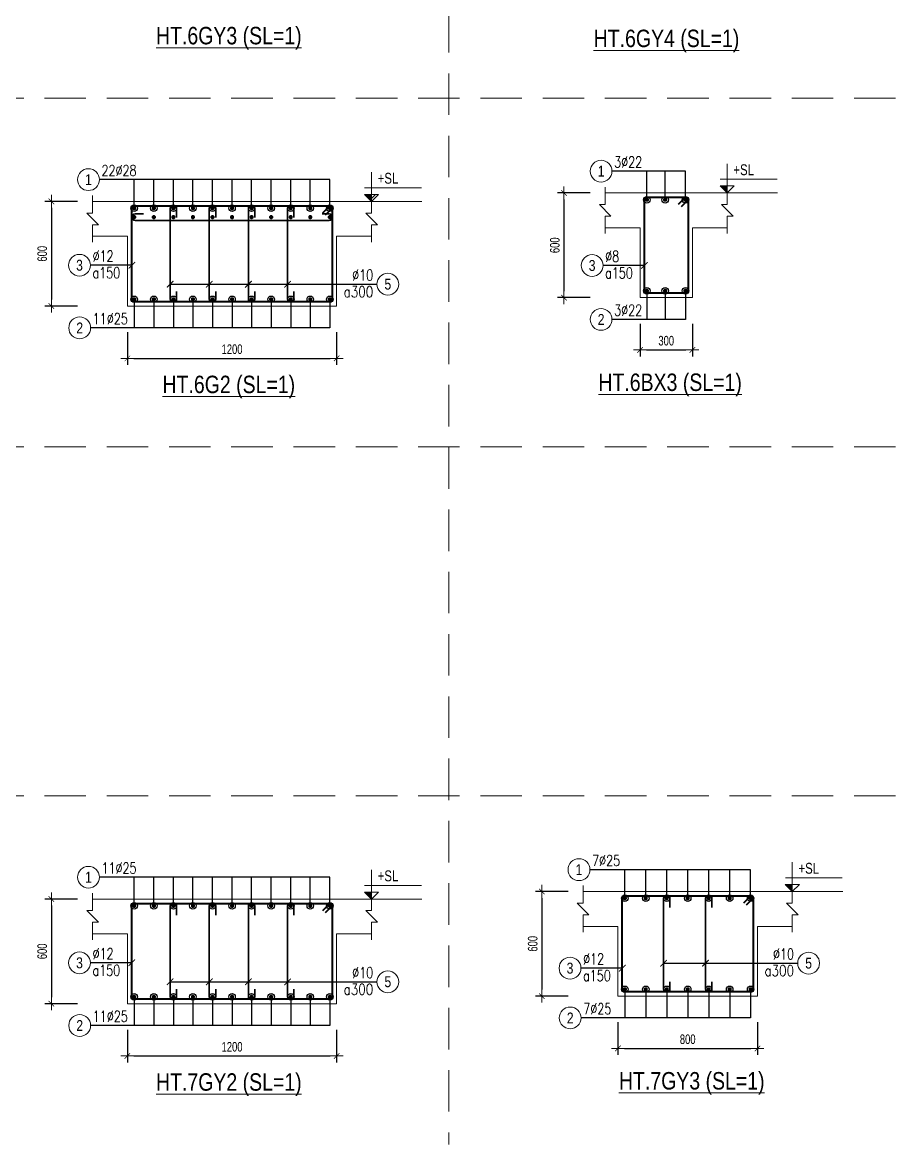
# Model space of a CAD drawing. Header units: millimetres. Extents: x 225489 to 327520, y -235866 to -221866.
# Drawn here: x 259437 to 264445, y -235866 to -229432 of the extents above; entities that cross this region are included whole.
import ezdxf
from ezdxf.enums import TextEntityAlignment as Align

# ---------------------------------------------------------------- set-up
doc = ezdxf.new("R2010")
doc.units = ezdxf.units.MM
doc.header["$PDMODE"] = 3
doc.linetypes.add('HIDDEN2', pattern=[4.762499999999999, 3.175, -1.5875])
doc.layers.get('0').update_dxf_attribs({"lineweight": 20})
doc.layers.get('Defpoints').update_dxf_attribs({"color": 151, "lineweight": 9})
for name, color, linetype, lineweight in [('NDC_S_ANNO', 7, 'Continuous', 20), ('NDC_S_CONTINUOUS', 3, 'Continuous', 20), ('NDC_S_DIM', 1, 'Continuous', 15), ('NDC_S_HIDDEN', 8, 'HIDDEN2', 13), ('NDC_S_REBAR', 4, 'Continuous', 35), ('NDC_S_STIRRUP', 4, 'Continuous', 40), ('NDC_S_TEXT SYMBOL', 7, 'Continuous', 20), ('NDC_S_THIN LINE', 8, 'Continuous', 9), ('NDC_S_VN TEXT', 7, 'Continuous', 20)]:
    doc.layers.add(name, color=color, linetype=linetype, lineweight=lineweight)
doc.styles.add('ARIAL', font='arial.ttf', dxfattribs={"width": 0.8})
doc.styles.add('NDC_ANNO', font='', dxfattribs={"width": 0.8})
doc.styles.add('NDC_DIM', font='', dxfattribs={"width": 0.75})
doc.styles.add('NDC_EN TXT', font='romans.shx', dxfattribs={"width": 0.8})
doc.styles.get('NDC_ANNO').set_extended_font_data('Dotum')
doc.styles.get('NDC_DIM').set_extended_font_data('Dotum')
doc.dimstyles.new('NDC_dim_25', dxfattribs={"dimscale": 25, "dimtxt": 2.2, "dimasz": 1.5, "dimexe": 1.5, "dimexo": 2.5, "dimgap": 1, "dimtad": 1, "dimdec": 0, "dimzin": 0, "dimdsep": 46, "dimtxsty": 'NDC_DIM', "dimblk": 'DIMMARK', "dimcen": 0.09, "dimdle": 1.2, "dimclrd": 1, "dimclre": 1, "dimclrt": 3, "dimadec": 0, "dimazin": 0, "dimtfac": 1, "dimtdec": 0, "dimtix": 1, "dimtofl": 0, "dimtmove": 0, "dimatfit": 3, "dimfxl": 6, "dimfxlon": 1, "dimtolj": 1, "dimtzin": 0, "dimarcsym": 0})

# ---------------------------------------------------------------- blocks, each defined once
blk = doc.blocks.new('kata_block_TD')
at = {"color": 6, "linetype": 'ByBlock', "lineweight": -2, "style": 'ARIAL', "width": 0.8}
blk.add_attdef('SECTDET2', text='', height=5, dxfattribs=at).set_placement((0, 7.970649532882817), align=Align.CENTER)
at = {"color": 0, "linetype": 'ByBlock', "lineweight": -2, "style": 'ARIAL', "width": 0.8}
blk.add_attdef('SECTDET1', text='', height=5, dxfattribs=at).set_placement((0, 1.470649532882817), align=Align.CENTER)
at = {"color": 3, "lineweight": 25, "style": 'ARIAL', "width": 0.8}
blk.add_attdef('SSCALE', text='', height=2.5, dxfattribs=at).set_placement((0, -3.998868953555331), align=Align.CENTER)
blk = doc.blocks.new('kata_block_CT')
at = {"layer": 'NDC_S_ANNO'}
blk.add_hatch(color=3, dxfattribs=at).paths.add_polyline_path([(0, 1.596954857557648), (-1.612010908633238, 1.596954857557648), (0, 0)])
at = {"layer": 'NDC_S_ANNO', "ltscale": 50}
h = blk.add_hatch(dxfattribs=at)
h.set_pattern_fill('ANSI31', color=256, scale=1.406250541793835, style=0)
h.set_pattern_definition([(45.00000000000001, (0, 5.456968210637569e-12), (-3.157122508925224, 3.157122508925225), [])])
h.paths.add_polyline_path([(0, 1.596954857557648), (0, 0), (1.612010908924276, 1.596954857557648)])
for p, q in [((-1.592704896858777, 3.140833880479477), (11.46947077315417, 3.140833880479477)), ((11.56125648126181, 5.456968210637569e-12), (-1.63869572513795, 5.456968210637569e-12))]:
    blk.add_line(p, q, dxfattribs=at)
for points in [[(0, 6.69495074864426), (0, 0)], [(0, 0), (-1.612010908924276, 1.596954857557648), (0, 1.596954857557648)], [(0, 0), (1.612010908924276, 1.596954857557648), (0, 1.596954857557648)]]:
    blk.add_lwpolyline(points, dxfattribs=at)
at = {"layer": 'NDC_S_ANNO', "color": 8, "ltscale": 50}
blk.add_lwpolyline([(0, 0), (-1.612010908633238, 1.596954857557648), (0, 1.596954857557648)], dxfattribs=at)
at = {"layer": 'NDC_S_TEXT SYMBOL', "color": 3, "style": 'NDC_ANNO', "width": 0.8}
blk.add_attdef('CT', (1.409564409346785, 4.068271311703938), '', height=2.5, dxfattribs=at)
blk = doc.blocks.new('DIMMARK')
at = {"layer": 'NDC_S_DIM', "color": 1}
blk.add_line((-1.5, 0), (1, 0), dxfattribs=at)
at = {"layer": 'NDC_S_DIM', "color": 2, "const_width": 0.1}
blk.add_lwpolyline([(-0.4242640687119285, -0.4242640687119285), (0.4242640687119285, 0.4242640687119285)], dxfattribs=at)
blk = doc.blocks.new('*D148')
at = {"layer": 'Defpoints', "color": 0, "transparency": 16777216}
for p in [(260039.286573992, -231058.0745190939), (261239.286573992, -231058.0745190939), (261239.286573992, -231358.0745190939)]:
    blk.add_point(p, dxfattribs=at)
at = {"layer": 'NDC_S_DIM', "color": 1, "lineweight": -2, "transparency": 16777216}
for p, q in [((260039.286573992, -231208.0745190939), (260039.286573992, -231395.5745190939)), ((261239.286573992, -231208.0745190939), (261239.286573992, -231395.5745190939)), ((260076.786573992, -231358.0745190939), (261201.786573992, -231358.0745190939))]:
    blk.add_line(p, q, dxfattribs=at)
at = {"layer": 'NDC_S_DIM', "color": 1, "lineweight": -2, "transparency": 16777216, "xscale": 37.5, "yscale": 37.5, "zscale": 37.5, "rotation": 180}
blk.add_blockref('DIMMARK', (260039.286573992, -231358.0745190939), dxfattribs=at)
at = {"layer": 'NDC_S_DIM', "color": 1, "lineweight": -2, "transparency": 16777216, "xscale": 37.5, "yscale": 37.5, "zscale": 37.5}
blk.add_blockref('DIMMARK', (261239.286573992, -231358.0745190939), dxfattribs=at)
at = {"layer": 'NDC_S_DIM', "color": 3, "transparency": 16777216, "insert": (260639.286573992, -231305.5745190939), "char_height": 55.00000000000001, "attachment_point": 5, "style": 'NDC_DIM'}
blk.add_mtext('\\A1;1200', dxfattribs=at)
blk = doc.blocks.new('kata_block_THEP')
at = {"layer": 'NDC_S_REBAR', "color": 0}
for p, q in [((-0.5, 0), (0.5, 0)), ((-0.3535533905960619, 0.353553390592424), (0.3535533905960619, -0.353553390592424)), ((0.3535533905960619, 0.353553390592424), (-0.3535533905960619, -0.353553390592424)), ((0, 0.5), (0, -0.5))]:
    blk.add_line(p, q, dxfattribs=at)
at = {"layer": 'NDC_S_REBAR', "color": 0, "const_width": 0.08333333333333334}
blk.add_lwpolyline([(-0.5, -1.818989403545856e-12, 1), (0.5000000000145519, -1.818989403545856e-12, 1), (-0.5, -1.818989403545856e-12, 1)], format="xyb", dxfattribs=at)
blk = doc.blocks.new('*U11')
blk.add_circle((-2.5, 0), 2.5)
at = {"layer": 'NDC_S_VN TEXT', "color": 3, "style": 'NDC_EN TXT', "width": 0.75}
blk.add_attdef('DK1', (0.5, 0.8455043070534884), '', height=2.5, dxfattribs=at)
at = {"layer": 'NDC_S_VN TEXT', "color": 7, "style": 'ARIAL', "width": 0.8}
blk.add_attdef('SH2', text='', height=2.5, dxfattribs=at).set_placement((-2.5, 0), align=Align.MIDDLE)
blk = doc.blocks.new('*U12')
blk.add_circle((-2.5, 0), 2.5)
at = {"layer": 'NDC_S_VN TEXT', "color": 3, "style": 'NDC_EN TXT', "width": 0.75}
for tag, p in [('DK1', (0.5, 0.8455043070534884)), ('KC1', (0.5, -2.972544307831413))]:
    blk.add_attdef(tag, p, '', height=2.5, dxfattribs=at)
at = {"layer": 'NDC_S_VN TEXT', "color": 7, "style": 'ARIAL', "width": 0.8}
blk.add_attdef('SH2', text='', height=2.5, dxfattribs=at).set_placement((-2.5, 0), align=Align.MIDDLE)
blk = doc.blocks.new('*U15')
blk.add_circle((2.5, 0), 2.5)
at = {"layer": 'NDC_S_VN TEXT', "color": 3, "style": 'NDC_EN TXT'}
for tag, width, p in [('DK2', 0.75, (-0.85, 0.8455043070534884)), ('KC2', 0.8, (-0.85, -2.972544307831413))]:
    blk.add_attdef(tag, text='', height=2.5, dxfattribs=dict(at, width=width)).set_placement(p, align=Align.RIGHT)
at = {"layer": 'NDC_S_VN TEXT', "color": 7, "style": 'ARIAL', "width": 0.8}
blk.add_attdef('SH3', text='', height=2.5, dxfattribs=at).set_placement((2.5, 0), align=Align.MIDDLE)
blk = doc.blocks.new('*D149')
at = {"layer": 'Defpoints', "color": 0, "transparency": 16777216}
for p in [(260108.9596985363, -230458.0745190939), (259602.9596985363, -231058.0745190939), (260108.9596985363, -231058.0745190939)]:
    blk.add_point(p, dxfattribs=at)
at = {"layer": 'NDC_S_DIM', "color": 1, "lineweight": -2, "transparency": 16777216}
for p, q in [((259752.9596985363, -230458.0745190939), (259565.4596985363, -230458.0745190939)), ((259602.9596985363, -230495.5745190939), (259602.9596985363, -231020.5745190939)), ((259752.9596985363, -231058.0745190939), (259565.4596985363, -231058.0745190939))]:
    blk.add_line(p, q, dxfattribs=at)
at = {"layer": 'NDC_S_DIM', "color": 1, "lineweight": -2, "transparency": 16777216, "xscale": 37.5, "yscale": 37.5, "zscale": 37.5}
for p, rotation in [((259602.9596985363, -230458.0745190939), 90), ((259602.9596985363, -231058.0745190939), 270)]:
    blk.add_blockref('DIMMARK', p, dxfattribs=dict(at, rotation=rotation))
at = {"layer": 'NDC_S_DIM', "color": 3, "transparency": 16777216, "insert": (259550.4596985364, -230758.0745190939), "char_height": 55.00000000000001, "attachment_point": 5, "rotation": 90, "style": 'NDC_DIM'}
blk.add_mtext('\\A1;600', dxfattribs=at)
blk = doc.blocks.new('*D150')
at = {"layer": 'Defpoints', "color": 0, "transparency": 16777216}
for p in [(262979.4727130075, -231009.3474996804), (263279.4727130075, -231009.3474996804), (263279.4727130075, -231309.3474996804)]:
    blk.add_point(p, dxfattribs=at)
at = {"layer": 'NDC_S_DIM', "color": 1, "lineweight": -2, "transparency": 16777216}
for p, q in [((262979.4727130075, -231159.3474996804), (262979.4727130075, -231346.8474996804)), ((263279.4727130075, -231159.3474996804), (263279.4727130075, -231346.8474996804)), ((263016.9727130075, -231309.3474996804), (263241.9727130075, -231309.3474996804))]:
    blk.add_line(p, q, dxfattribs=at)
at = {"layer": 'NDC_S_DIM', "color": 1, "lineweight": -2, "transparency": 16777216, "xscale": 37.5, "yscale": 37.5, "zscale": 37.5, "rotation": 180}
blk.add_blockref('DIMMARK', (262979.4727130075, -231309.3474996804), dxfattribs=at)
at = {"layer": 'NDC_S_DIM', "color": 1, "lineweight": -2, "transparency": 16777216, "xscale": 37.5, "yscale": 37.5, "zscale": 37.5}
blk.add_blockref('DIMMARK', (263279.4727130075, -231309.3474996804), dxfattribs=at)
at = {"layer": 'NDC_S_DIM', "color": 3, "transparency": 16777216, "insert": (263129.4727130075, -231256.8474996804), "char_height": 55.00000000000001, "attachment_point": 5, "style": 'NDC_DIM'}
blk.add_mtext('\\A1;300', dxfattribs=at)
blk = doc.blocks.new('*D151')
at = {"layer": 'Defpoints', "color": 0, "transparency": 16777216}
for p in [(263049.1458375518, -230409.3474996804), (262543.1458375518, -231009.3474996804), (263049.1458375518, -231009.3474996804)]:
    blk.add_point(p, dxfattribs=at)
at = {"layer": 'NDC_S_DIM', "color": 1, "lineweight": -2, "transparency": 16777216}
for p, q in [((262693.1458375518, -230409.3474996804), (262505.6458375518, -230409.3474996804)), ((262543.1458375518, -230446.8474996804), (262543.1458375518, -230971.8474996804)), ((262693.1458375518, -231009.3474996804), (262505.6458375518, -231009.3474996804))]:
    blk.add_line(p, q, dxfattribs=at)
at = {"layer": 'NDC_S_DIM', "color": 1, "lineweight": -2, "transparency": 16777216, "xscale": 37.5, "yscale": 37.5, "zscale": 37.5}
for p, rotation in [((262543.1458375518, -230409.3474996804), 90), ((262543.1458375518, -231009.3474996804), 270)]:
    blk.add_blockref('DIMMARK', p, dxfattribs=dict(at, rotation=rotation))
at = {"layer": 'NDC_S_DIM', "color": 3, "transparency": 16777216, "insert": (262490.6458375519, -230709.3474996804), "char_height": 55.00000000000001, "attachment_point": 5, "rotation": 90, "style": 'NDC_DIM'}
blk.add_mtext('\\A1;600', dxfattribs=at)
blk = doc.blocks.new('*D170')
at = {"layer": 'Defpoints', "color": 0, "transparency": 16777216}
for p in [(260039.286573992, -235058.0745190893), (261239.286573992, -235058.0745190893), (261239.286573992, -235358.0745190893)]:
    blk.add_point(p, dxfattribs=at)
at = {"layer": 'NDC_S_DIM', "color": 1, "lineweight": -2, "transparency": 16777216}
for p, q in [((260039.286573992, -235208.0745190893), (260039.286573992, -235395.5745190893)), ((261239.286573992, -235208.0745190893), (261239.286573992, -235395.5745190893)), ((260076.786573992, -235358.0745190893), (261201.786573992, -235358.0745190893))]:
    blk.add_line(p, q, dxfattribs=at)
at = {"layer": 'NDC_S_DIM', "color": 1, "lineweight": -2, "transparency": 16777216, "xscale": 37.5, "yscale": 37.5, "zscale": 37.5, "rotation": 180}
blk.add_blockref('DIMMARK', (260039.286573992, -235358.0745190893), dxfattribs=at)
at = {"layer": 'NDC_S_DIM', "color": 1, "lineweight": -2, "transparency": 16777216, "xscale": 37.5, "yscale": 37.5, "zscale": 37.5}
blk.add_blockref('DIMMARK', (261239.286573992, -235358.0745190893), dxfattribs=at)
at = {"layer": 'NDC_S_DIM', "color": 3, "transparency": 16777216, "insert": (260639.286573992, -235305.5745190893), "char_height": 55.00000000000001, "attachment_point": 5, "style": 'NDC_DIM'}
blk.add_mtext('\\A1;1200', dxfattribs=at)
blk = doc.blocks.new('*D171')
at = {"layer": 'Defpoints', "color": 0, "transparency": 16777216}
for p in [(260108.9596985363, -234458.0745190893), (259602.9596985363, -235058.0745190893), (260108.9596985363, -235058.0745190893)]:
    blk.add_point(p, dxfattribs=at)
at = {"layer": 'NDC_S_DIM', "color": 1, "lineweight": -2, "transparency": 16777216}
for p, q in [((259752.9596985363, -234458.0745190893), (259565.4596985363, -234458.0745190893)), ((259602.9596985363, -234495.5745190893), (259602.9596985363, -235020.5745190893)), ((259752.9596985363, -235058.0745190893), (259565.4596985363, -235058.0745190893))]:
    blk.add_line(p, q, dxfattribs=at)
at = {"layer": 'NDC_S_DIM', "color": 1, "lineweight": -2, "transparency": 16777216, "xscale": 37.5, "yscale": 37.5, "zscale": 37.5}
for p, rotation in [((259602.9596985363, -234458.0745190893), 90), ((259602.9596985363, -235058.0745190893), 270)]:
    blk.add_blockref('DIMMARK', p, dxfattribs=dict(at, rotation=rotation))
at = {"layer": 'NDC_S_DIM', "color": 3, "transparency": 16777216, "insert": (259550.4596985364, -234758.0745190893), "char_height": 55.00000000000001, "attachment_point": 5, "rotation": 90, "style": 'NDC_DIM'}
blk.add_mtext('\\A1;600', dxfattribs=at)
blk = doc.blocks.new('*D172')
at = {"layer": 'Defpoints', "color": 0, "transparency": 16777216}
for p in [(262852.7823761876, -235014.6993829644), (263652.7823761876, -235014.6993829644), (263652.7823761876, -235314.6993829644)]:
    blk.add_point(p, dxfattribs=at)
at = {"layer": 'NDC_S_DIM', "color": 1, "lineweight": -2, "transparency": 16777216}
for p, q in [((262852.7823761876, -235164.6993829644), (262852.7823761876, -235352.1993829644)), ((263652.7823761876, -235164.6993829644), (263652.7823761876, -235352.1993829644)), ((262890.2823761876, -235314.6993829644), (263615.2823761876, -235314.6993829644))]:
    blk.add_line(p, q, dxfattribs=at)
at = {"layer": 'NDC_S_DIM', "color": 1, "lineweight": -2, "transparency": 16777216, "xscale": 37.5, "yscale": 37.5, "zscale": 37.5, "rotation": 180}
blk.add_blockref('DIMMARK', (262852.7823761876, -235314.6993829644), dxfattribs=at)
at = {"layer": 'NDC_S_DIM', "color": 1, "lineweight": -2, "transparency": 16777216, "xscale": 37.5, "yscale": 37.5, "zscale": 37.5}
blk.add_blockref('DIMMARK', (263652.7823761876, -235314.6993829644), dxfattribs=at)
at = {"layer": 'NDC_S_DIM', "color": 3, "transparency": 16777216, "insert": (263252.7823761876, -235262.1993829644), "char_height": 55.00000000000001, "attachment_point": 5, "style": 'NDC_DIM'}
blk.add_mtext('\\A1;800', dxfattribs=at)
blk = doc.blocks.new('*D173')
at = {"layer": 'Defpoints', "color": 0, "transparency": 16777216}
for p in [(262922.4555007319, -234414.6993829644), (262416.4555007319, -235014.6993829644), (262922.4555007319, -235014.6993829644)]:
    blk.add_point(p, dxfattribs=at)
at = {"layer": 'NDC_S_DIM', "color": 1, "lineweight": -2, "transparency": 16777216}
for p, q in [((262566.4555007319, -234414.6993829644), (262378.9555007319, -234414.6993829644)), ((262416.4555007319, -234452.1993829644), (262416.4555007319, -234977.1993829644)), ((262566.4555007319, -235014.6993829644), (262378.9555007319, -235014.6993829644))]:
    blk.add_line(p, q, dxfattribs=at)
at = {"layer": 'NDC_S_DIM', "color": 1, "lineweight": -2, "transparency": 16777216, "xscale": 37.5, "yscale": 37.5, "zscale": 37.5}
for p, rotation in [((262416.4555007319, -234414.6993829644), 90), ((262416.4555007319, -235014.6993829644), 270)]:
    blk.add_blockref('DIMMARK', p, dxfattribs=dict(at, rotation=rotation))
at = {"layer": 'NDC_S_DIM', "color": 3, "transparency": 16777216, "insert": (262363.955500732, -234714.6993829644), "char_height": 55.00000000000001, "attachment_point": 5, "rotation": 90, "style": 'NDC_DIM'}
blk.add_mtext('\\A1;600', dxfattribs=at)

msp = doc.modelspace()

# ---------------------------------------------------------------- linework, layer by layer
at = {"layer": 'NDC_S_CONTINUOUS'}
for points in [[(259839.286573992, -230458.0745190939), (260039.286573992, -230458.0745190939), (260039.286573992, -230458.0745190939), (261239.286573992, -230458.0745190939), (261239.286573992, -230458.0745190939), (261439.286573992, -230458.0745190939)], [(262779.4727130075, -230409.3474996804), (262979.4727130075, -230409.3474996804), (262979.4727130075, -230409.3474996804), (263279.4727130075, -230409.3474996804), (263279.4727130075, -230409.3474996804), (263479.4727130075, -230409.3474996804)], [(259839.286573992, -230658.0745190939), (260039.286573992, -230658.0745190939), (260039.286573992, -231058.0745190939), (261239.286573992, -231058.0745190939), (261239.286573992, -230658.0745190939), (261439.286573992, -230658.0745190939)], [(262779.4727130075, -230609.3474996804), (262979.4727130075, -230609.3474996804), (262979.4727130075, -231009.3474996804), (263279.4727130075, -231009.3474996804), (263279.4727130075, -230609.3474996804), (263479.4727130075, -230609.3474996804)], [(259839.286573992, -234458.0745190893), (260039.286573992, -234458.0745190893), (260039.286573992, -234458.0745190893), (261239.286573992, -234458.0745190893), (261239.286573992, -234458.0745190893), (261439.286573992, -234458.0745190893)], [(262652.7823761876, -234414.6993829644), (262852.7823761876, -234414.6993829644), (262852.7823761876, -234414.6993829644), (263652.7823761876, -234414.6993829644), (263652.7823761876, -234414.6993829644), (263852.7823761876, -234414.6993829644)], [(262652.7823761876, -234614.6993829644), (262852.7823761876, -234614.6993829644), (262852.7823761876, -235014.6993829644), (263652.7823761876, -235014.6993829644), (263652.7823761876, -234614.6993829644), (263852.7823761876, -234614.6993829644)], [(259839.286573992, -234658.0745190893), (260039.286573992, -234658.0745190893), (260039.286573992, -235058.0745190893), (261239.286573992, -235058.0745190893), (261239.286573992, -234658.0745190893), (261439.286573992, -234658.0745190893)]]:
    msp.add_lwpolyline(points, dxfattribs=at)
at = {"layer": 'NDC_S_HIDDEN', "ltscale": 75}
for p, q in [((261883.4510749156, -221865.8761660784), (261883.4510749156, -235865.8761660625)), ((264444.9620122843, -229865.8761660693), (246514.3854507044, -229865.8761660692)), ((264444.9620122843, -231865.876166067), (246514.3854507044, -231865.8761660669)), ((264444.9620122843, -233865.8761660647), (246514.3854507044, -233865.8761660646))]:
    msp.add_line(p, q, dxfattribs=at)
at = {"layer": 'NDC_S_REBAR'}
for points in [[(260131.631743802, -230529.7073945611), (260082.7185739922, -230529.7073945611, 0.9999999999999999), (260082.7185739922, -230566.5713945611), (261195.854573992, -230566.5713945611, 0.9999999999999999), (261195.854573992, -230529.7073945611), (261156.5976829831, -230529.7073945611, -0.414213562)], [(260320.9855704654, -230550.4192090272), (260320.9855704654, -230501.5060392174, 0.9999999999999999), (260284.1215704654, -230501.5060392174), (260284.1215704654, -231014.6425190938, 0.9999999999999999), (260320.9855704654, -231014.6425190938), (260320.9855704654, -230975.385628085, -0.414213562)], [(260545.6515775187, -230550.4192090272), (260545.6515775187, -230501.5060392174, 0.9999999999999999), (260508.7875775186, -230501.5060392174), (260508.7875775186, -231014.6425190938, 0.9999999999999999), (260545.6515775187, -231014.6425190938), (260545.6515775187, -230975.385628085, -0.414213562)], [(260770.0515775187, -230550.4192090273), (260770.0515775187, -230501.5060392174, 0.9999999999999999), (260733.1875775186, -230501.5060392174), (260733.1875775186, -231014.6425190939, 0.9999999999999999), (260770.0515775187, -231014.6425190939), (260770.0515775187, -230975.3856280851, -0.414213562)], [(260994.4515775185, -230550.4192090273), (260994.4515775185, -230501.5060392174, 0.9999999999999999), (260957.5875775185, -230501.5060392174), (260957.5875775185, -231014.6425190939, 0.9999999999999999), (260994.4515775185, -231014.6425190939), (260994.4515775185, -230975.3856280851, -0.414213562)], [(263151.0140463768, -234507.0440728977), (263151.0140463768, -234458.1309030879, 0.9999999999999999), (263114.1500463769, -234458.1309030879), (263114.1500463769, -234971.2673829643, 0.9999999999999999), (263151.0140463768, -234971.2673829643), (263151.0140463768, -234932.0104919555, -0.414213562)], [(263391.6807130433, -234507.0440728977), (263391.6807130433, -234458.1309030879, 0.9999999999999999), (263354.8167130433, -234458.1309030879), (263354.8167130433, -234971.2673829643, 0.9999999999999999), (263391.6807130433, -234971.2673829643), (263391.6807130433, -234932.0104919555, -0.414213562)], [(260320.9855704654, -234550.4192090226), (260320.9855704654, -234501.5060392128, 0.9999999999999999), (260284.1215704654, -234501.5060392128), (260284.1215704654, -235014.6425190892, 0.9999999999999999), (260320.9855704654, -235014.6425190892), (260320.9855704654, -234975.3856280804, -0.414213562)], [(260545.6515775187, -234550.4192090226), (260545.6515775187, -234501.5060392128, 0.9999999999999999), (260508.7875775186, -234501.5060392128), (260508.7875775186, -235014.6425190892, 0.9999999999999999), (260545.6515775187, -235014.6425190892), (260545.6515775187, -234975.3856280804, -0.414213562)], [(260770.0515775187, -234550.4192090227), (260770.0515775187, -234501.5060392128, 0.9999999999999999), (260733.1875775186, -234501.5060392128), (260733.1875775186, -235014.6425190893, 0.9999999999999999), (260770.0515775187, -235014.6425190893), (260770.0515775187, -234975.3856280805, -0.414213562)], [(260994.4515775185, -234550.4192090227), (260994.4515775185, -234501.5060392128, 0.9999999999999999), (260957.5875775185, -234501.5060392128), (260957.5875775185, -235014.6425190893, 0.9999999999999999), (260994.4515775185, -235014.6425190893), (260994.4515775185, -234975.3856280805, -0.414213562)]]:
    msp.add_lwpolyline(points, format="xyb", dxfattribs=at)
at = {"layer": 'NDC_S_STIRRUP'}
for points in [[(263200.4727130075, -230474.3474996804), (263240.4727130075, -230434.3474996804, -0.414213562), (263254.4727130075, -230448.3474996804), (263254.4727130075, -230970.3474996804, -0.414213562), (263240.4727130075, -230984.3474996804), (263018.4727130075, -230984.3474996804, -0.414213562), (263004.4727130075, -230970.3474996804), (263004.4727130075, -230448.3474996804, -0.414213562), (263018.4727130075, -230434.3474996804), (263240.4727130075, -230434.3474996804, -0.414213562), (263254.4727130075, -230448.3474996804), (263214.4727130075, -230488.3474996804)], [(261160.286573992, -230523.0745190939), (261200.286573992, -230483.0745190939, -0.414213562), (261214.286573992, -230497.0745190939), (261214.286573992, -231019.0745190939, -0.414213562), (261200.286573992, -231033.0745190939), (260078.286573992, -231033.0745190939, -0.414213562), (260064.286573992, -231019.0745190939), (260064.286573992, -230497.0745190939, -0.414213562), (260078.286573992, -230483.0745190939), (261200.286573992, -230483.0745190939, -0.414213562), (261214.286573992, -230497.0745190939), (261174.286573992, -230537.0745190939)], [(263573.7823761876, -234479.6993829644), (263613.7823761876, -234439.6993829644, -0.414213562), (263627.7823761876, -234453.6993829644), (263627.7823761876, -234975.6993829644, -0.414213562), (263613.7823761876, -234989.6993829644), (262891.7823761876, -234989.6993829644, -0.414213562), (262877.7823761876, -234975.6993829644), (262877.7823761876, -234453.6993829644, -0.414213562), (262891.7823761876, -234439.6993829644), (263613.7823761876, -234439.6993829644, -0.414213562), (263627.7823761876, -234453.6993829644), (263587.7823761876, -234493.6993829644)], [(261160.286573992, -234523.0745190893), (261200.286573992, -234483.0745190893, -0.414213562), (261214.286573992, -234497.0745190893), (261214.286573992, -235019.0745190893, -0.414213562), (261200.286573992, -235033.0745190893), (260078.286573992, -235033.0745190893, -0.414213562), (260064.286573992, -235019.0745190893), (260064.286573992, -234497.0745190893, -0.414213562), (260078.286573992, -234483.0745190893), (261200.286573992, -234483.0745190893, -0.414213562), (261214.286573992, -234497.0745190893), (261174.286573992, -234537.0745190893)]]:
    msp.add_lwpolyline(points, format="xyb", dxfattribs=at)
at = {"layer": 'NDC_S_THIN LINE'}
for points in [[(262779.4727130075, -230642.6808330138), (262779.4727130075, -230542.6808330138), (262812.8060463408, -230542.6808330138), (262746.1393796742, -230476.0141663471), (262779.4727130075, -230476.0141663471), (262779.4727130075, -230376.0141663471)], [(263479.4727130075, -230642.6808330138), (263479.4727130075, -230542.6808330138), (263512.8060463408, -230542.6808330138), (263446.1393796742, -230476.0141663471), (263479.4727130075, -230476.0141663471), (263479.4727130075, -230376.0141663471)], [(259839.286573992, -230691.4078524272), (259839.286573992, -230591.4078524272), (259872.6199073254, -230591.4078524272), (259805.9532406587, -230524.7411857606), (259839.2865739921, -230524.7411857606), (259839.2865739921, -230424.7411857606)], [(261439.286573992, -230691.4078524272), (261439.286573992, -230591.4078524272), (261472.6199073254, -230591.4078524272), (261405.9532406587, -230524.7411857606), (261439.2865739921, -230524.7411857606), (261439.2865739921, -230424.7411857606)], [(262652.7823761876, -234648.0327162977), (262652.7823761876, -234548.0327162977), (262686.115709521, -234548.0327162977), (262619.4490428544, -234481.3660496311), (262652.7823761876, -234481.3660496311), (262652.7823761876, -234381.3660496311)], [(263852.7823761876, -234648.0327162977), (263852.7823761876, -234548.0327162977), (263886.115709521, -234548.0327162977), (263819.4490428544, -234481.3660496311), (263852.7823761876, -234481.3660496311), (263852.7823761876, -234381.3660496311)], [(259839.286573992, -234691.4078524226), (259839.286573992, -234591.4078524226), (259872.6199073254, -234591.4078524226), (259805.9532406587, -234524.741185756), (259839.2865739921, -234524.741185756), (259839.2865739921, -234424.741185756)], [(261439.286573992, -234691.4078524226), (261439.286573992, -234591.4078524226), (261472.6199073254, -234591.4078524226), (261405.9532406587, -234524.741185756), (261439.2865739921, -234524.741185756), (261439.2865739921, -234424.741185756)]]:
    msp.add_lwpolyline(points, dxfattribs=at)

# ---------------------------------------------------------------- block references
at = {"layer": 'NDC_S_REBAR', "xscale": 22, "yscale": 22, "zscale": 22}
for p in [(263018.4727130075, -230448.3474996804), (263240.4727130075, -230448.3474996804), (260078.286573992, -230497.0745190939), (260078.286573992, -230548.1393945611), (260190.4865739921, -230497.0745190939), (260190.4865739921, -230548.1393945611), (260302.686573992, -230497.0745190939), (260302.686573992, -230548.1393945611), (260414.886573992, -230497.0745190939), (260414.886573992, -230548.1393945611), (260527.086573992, -230497.0745190939), (260527.086573992, -230548.1393945611), (260639.286573992, -230497.0745190939), (260639.286573992, -230548.1393945611), (260751.4865739921, -230497.0745190939), (260751.4865739921, -230548.1393945611), (260863.686573992, -230497.0745190939), (260863.686573992, -230548.1393945611), (260975.886573992, -230497.0745190939), (260975.886573992, -230548.1393945611), (261088.086573992, -230497.0745190939), (261088.086573992, -230548.1393945611), (261200.286573992, -230497.0745190939), (261200.286573992, -230548.1393945611), (263018.4727130075, -230970.3474996804), (263123.9727130075, -230970.3474996804), (263240.4727130075, -230970.3474996804), (260078.286573992, -231019.0745190939), (260190.4865739921, -231019.0745190939), (260302.686573992, -231019.0745190939), (260414.886573992, -231019.0745190939), (260527.086573992, -231019.0745190939), (260639.286573992, -231019.0745190939), (260751.4865739921, -231019.0745190939), (260863.686573992, -231019.0745190939), (260975.886573992, -231019.0745190939), (261088.086573992, -231019.0745190939), (261200.286573992, -231019.0745190939), (262891.7823761876, -234453.6993829644), (263012.1157095209, -234453.6993829644), (263132.4490428542, -234453.6993829644), (263252.7823761875, -234453.6993829644), (263373.1157095209, -234453.6993829644), (263493.4490428541, -234453.6993829644), (263613.7823761876, -234453.6993829644), (260078.286573992, -234497.0745190893), (260190.4865739921, -234497.0745190893), (260302.686573992, -234497.0745190893), (260414.886573992, -234497.0745190893), (260527.086573992, -234497.0745190893), (260639.286573992, -234497.0745190893), (260751.4865739921, -234497.0745190893), (260863.686573992, -234497.0745190893), (260975.886573992, -234497.0745190893), (261088.086573992, -234497.0745190893), (261200.286573992, -234497.0745190893), (262891.7823761876, -234975.6993829644), (263012.1157095209, -234975.6993829644), (263132.4490428542, -234975.6993829644), (263252.7823761875, -234975.6993829644), (263373.1157095209, -234975.6993829644), (263493.4490428541, -234975.6993829644), (263613.7823761876, -234975.6993829644), (260078.286573992, -235019.0745190893), (260190.4865739921, -235019.0745190893), (260302.686573992, -235019.0745190893), (260414.886573992, -235019.0745190893), (260527.086573992, -235019.0745190893), (260639.286573992, -235019.0745190893), (260751.4865739921, -235019.0745190893), (260863.686573992, -235019.0745190893), (260975.886573992, -235019.0745190893), (261088.086573992, -235019.0745190893), (261200.286573992, -235019.0745190893)]:
    msp.add_blockref('kata_block_THEP', p, dxfattribs=at)
at = {"layer": 'NDC_S_REBAR', "xscale": -22, "yscale": 22, "zscale": 22, "rotation": 180}
msp.add_blockref('kata_block_THEP', (263123.9727130075, -230448.3474996804), dxfattribs=at)
at = {"layer": 'NDC_S_THIN LINE', "xscale": 25, "yscale": 25, "zscale": 25}
for name, p, values in [('*U11', (262818.4727130075, -230284.3474996804), {'SH2': '1', 'DK1': '3%%c22'}), ('*U11', (259878.286573992, -230333.0745190939), {'SH2': '1', 'DK1': '22%%c28'}), ('*U12', (259826.786573992, -230823.8951897035), {'SH2': '3', 'DK1': '%%c12', 'KC1': 'a150'}), ('*U12', (262766.9727130075, -230825.16817029), {'SH2': '3', 'DK1': '%%c8', 'KC1': 'a150'}), ('*U15', (261470.3427728562, -230932.757349544), {'SH3': '5', 'DK2': '%%c10', 'KC2': 'a300'}), ('*U11', (262818.4727130075, -231134.3474996804), {'SH2': '2', 'DK1': '3%%c22'}), ('*U11', (259827.9776056152, -231183.0745190939), {'SH2': '2', 'DK1': '11%%c25'}), ('*U11', (259878.286573992, -234333.0745190893), {'SH2': '1', 'DK1': '11%%c25'}), ('*U11', (262691.7823761876, -234289.6993829644), {'SH2': '1', 'DK1': '7%%c25'}), ('*U12', (259826.786573992, -234823.8951896989), {'SH2': '3', 'DK1': '%%c12', 'KC1': 'a150'}), ('*U12', (262640.2823761876, -234854.391084576), {'SH2': '3', 'DK1': '%%c12', 'KC1': 'a150'}), ('*U15', (263883.8385750519, -234825.8569550694), {'SH3': '5', 'DK2': '%%c10', 'KC2': 'a300'}), ('*U15', (261470.3427728562, -234932.7573495394), {'SH3': '5', 'DK2': '%%c10', 'KC2': 'a300'}), ('*U11', (259827.9776056152, -235183.0745190893), {'SH2': '2', 'DK1': '11%%c25'}), ('*U11', (262641.4734078108, -235139.6993829644), {'SH2': '2', 'DK1': '7%%c25'})]:
    msp.add_blockref(name, p, dxfattribs=at).add_auto_attribs(values)
at = {"layer": 'NDC_S_VN TEXT'}
ref = msp.add_blockref('kata_block_TD', (260620.7822111453, -229586.6546008305), dxfattribs=dict(at, xscale=20, yscale=20, zscale=20))
ref.add_attrib('SECTDET1', '%%uHT.6GY3 (SL=1)', dxfattribs={"layer": '0', "color": 0, "linetype": 'ByBlock', "lineweight": -2, "height": 100, "style": 'ARIAL', "width": 0.8}).set_placement((260620.7822111453, -229557.2416101728), align=Align.CENTER)
ref = msp.add_blockref('kata_block_TD', (263131.0052149016, -229602.553900716), dxfattribs=dict(at, xscale=20, yscale=20, zscale=20))
ref.add_attrib('SECTDET1', '%%uHT.6GY4 (SL=1)', dxfattribs={"layer": '0', "color": 0, "linetype": 'ByBlock', "lineweight": -2, "height": 100, "style": 'ARIAL', "width": 0.8}).set_placement((263131.0052149016, -229573.1409100584), align=Align.CENTER)
at = {"layer": 'NDC_S_VN TEXT', "xscale": 25, "yscale": 25, "zscale": 25}
for p in [(263479.4727130075, -230409.3474996804), (261439.286573992, -230458.0745190939), (263852.7823761876, -234414.6993829644), (261439.286573992, -234458.0745190893)]:
    msp.add_blockref('kata_block_CT', p, dxfattribs=at).add_auto_attribs({'CT': '+SL'})
at = {"layer": 'NDC_S_VN TEXT'}
ref = msp.add_blockref('kata_block_TD', (260620.7822111453, -231586.6546008282), dxfattribs=dict(at, xscale=20, yscale=20, zscale=20))
ref.add_attrib('SECTDET1', '%%uHT.6G2 (SL=1)', dxfattribs={"layer": '0', "color": 0, "linetype": 'ByBlock', "lineweight": -2, "height": 100, "style": 'ARIAL', "width": 0.8}).set_placement((260620.7822111453, -231557.2416101705), align=Align.CENTER)
ref = msp.add_blockref('kata_block_TD', (263151.8878567003, -231574.2531466174), dxfattribs=dict(at, xscale=20, yscale=20, zscale=20))
ref.add_attrib('SECTDET1', '%%uHT.6BX3 (SL=1)', dxfattribs={"layer": '0', "color": 0, "linetype": 'ByBlock', "lineweight": -2, "height": 100, "style": 'ARIAL', "width": 0.8}).set_placement((263151.8878567003, -231544.8401559598), align=Align.CENTER)
ref = msp.add_blockref('kata_block_TD', (260620.7822111453, -235586.6546008236), dxfattribs=dict(at, xscale=20, yscale=20, zscale=20))
ref.add_attrib('SECTDET1', '%%uHT.7GY2 (SL=1)', dxfattribs={"layer": '0', "color": 0, "linetype": 'ByBlock', "lineweight": -2, "height": 100, "style": 'ARIAL', "width": 0.8}).set_placement((260620.7822111453, -235557.2416101659), align=Align.CENTER)
ref = msp.add_blockref('kata_block_TD', (263276.0407505452, -235579.6050299014), dxfattribs=dict(at, xscale=20, yscale=20, zscale=20))
ref.add_attrib('SECTDET1', '%%uHT.7GY3 (SL=1)', dxfattribs={"layer": '0', "color": 0, "linetype": 'ByBlock', "lineweight": -2, "height": 100, "style": 'ARIAL', "width": 0.8}).set_placement((263276.0407505452, -235550.1920392437), align=Align.CENTER)

# ---------------------------------------------------------------- dimensions: what is measured, and where the dimension line sits
at = {"layer": 'NDC_S_DIM'}
for base, p1, p2, picture, middle in [((262543.1458375518, -231009.3474996804), (263049.1458375518, -230409.3474996804), (263049.1458375518, -231009.3474996804), '*D151', (262490.6458375519, -230709.3474996804)), ((259602.9596985363, -231058.0745190939), (260108.9596985363, -230458.0745190939), (260108.9596985363, -231058.0745190939), '*D149', (259550.4596985364, -230758.0745190939)), ((262416.4555007319, -235014.6993829644), (262922.4555007319, -234414.6993829644), (262922.4555007319, -235014.6993829644), '*D173', (262363.955500732, -234714.6993829644)), ((259602.9596985363, -235058.0745190893), (260108.9596985363, -234458.0745190893), (260108.9596985363, -235058.0745190893), '*D171', (259550.4596985364, -234758.0745190893))]:
    dim = msp.add_linear_dim(base=base, p1=p1, p2=p2, angle=270, dimstyle='NDC_dim_25', dxfattribs=at)
    dim.commit()
    dim.dimension.update_dxf_attribs({"geometry": picture, "text_midpoint": middle})
for base, p1, p2, picture, middle in [((263279.4727130075, -231309.3474996804), (262979.4727130075, -231009.3474996804), (263279.4727130075, -231009.3474996804), '*D150', (263129.4727130075, -231256.8474996804)), ((261239.286573992, -231358.0745190939), (260039.286573992, -231058.0745190939), (261239.286573992, -231058.0745190939), '*D148', (260639.286573992, -231305.5745190939)), ((263652.7823761876, -235314.6993829644), (262852.7823761876, -235014.6993829644), (263652.7823761876, -235014.6993829644), '*D172', (263252.7823761876, -235262.1993829644)), ((261239.286573992, -235358.0745190893), (260039.286573992, -235058.0745190893), (261239.286573992, -235058.0745190893), '*D170', (260639.286573992, -235305.5745190893))]:
    dim = msp.add_linear_dim(base=base, p1=p1, p2=p2, dimstyle='NDC_dim_25', dxfattribs=at)
    dim.commit()
    dim.dimension.update_dxf_attribs({"geometry": picture, "text_midpoint": middle})

# ---------------------------------------------------------------- leaders
at = {"layer": 'NDC_S_THIN LINE'}
for points, override in [([(260078.286573992, -230497.0745190939), (260078.286573992, -230333.0745190939), (259878.286573992, -230333.0745190939)], {"dimldrblk": 'DotBlank'}), ([(261200.286573992, -230497.0745190939), (261200.286573992, -230333.0745190939), (259878.286573992, -230333.0745190939)], {"dimldrblk": 'DotBlank'}), ([(260190.4865739922, -230497.0745190939), (260190.4865739922, -230333.0745190939), (259990.4865739922, -230333.0745190939)], {"dimldrblk": 'DotBlank'}), ([(260302.6865739922, -230497.0745190939), (260302.6865739922, -230333.0745190939), (260102.6865739922, -230333.0745190939)], {"dimldrblk": 'DotBlank'}), ([(260414.886573992, -230497.0745190939), (260414.886573992, -230333.0745190939), (260214.886573992, -230333.0745190939)], {"dimldrblk": 'DotBlank'}), ([(260527.086573992, -230497.0745190939), (260527.086573992, -230333.0745190939), (260327.086573992, -230333.0745190939)], {"dimldrblk": 'DotBlank'}), ([(260639.2865739922, -230497.0745190939), (260639.2865739922, -230333.0745190939), (260439.2865739922, -230333.0745190939)], {"dimldrblk": 'DotBlank'}), ([(260751.4865739922, -230497.0745190939), (260751.4865739922, -230333.0745190939), (260551.4865739922, -230333.0745190939)], {"dimldrblk": 'DotBlank'}), ([(260863.686573992, -230497.0745190939), (260863.686573992, -230333.0745190939), (260663.686573992, -230333.0745190939)], {"dimldrblk": 'DotBlank'}), ([(260975.8865739922, -230497.0745190939), (260975.8865739922, -230333.0745190939), (260775.8865739922, -230333.0745190939)], {"dimldrblk": 'DotBlank'}), ([(261088.0865739922, -230497.0745190939), (261088.0865739922, -230333.0745190939), (260888.0865739922, -230333.0745190939)], {"dimldrblk": 'DotBlank'}), ([(263018.4727130075, -230448.3474996804), (263018.4727130075, -230284.3474996804), (262818.4727130075, -230284.3474996804)], {"dimldrblk": 'DotBlank'}), ([(263123.9727130075, -230448.3474996804), (263123.9727130075, -230284.3474996804), (262818.4727130075, -230284.3474996804)], {"dimldrblk": 'DotBlank'}), ([(263240.4727130075, -230448.3474996804), (263240.4727130075, -230284.3474996804), (262818.4727130075, -230284.3474996804)], {"dimldrblk": 'DotBlank'}), ([(260064.286573992, -230823.8951897035), (259826.786573992, -230823.8951897035)], {"dimldrblk": 'ArchTick'}), ([(263004.4727130075, -230825.16817029), (262766.9727130075, -230825.16817029)], {"dimldrblk": 'ArchTick'}), ([(260284.1215704654, -230932.757349544), (261470.3427728562, -230932.757349544)], {"dimldrblk": 'ArchTick'}), ([(260508.7875775186, -230932.757349544), (261470.3427728562, -230932.757349544)], {"dimldrblk": 'ArchTick'}), ([(260733.1875775186, -230932.757349544), (261470.3427728562, -230932.757349544)], {"dimldrblk": 'ArchTick'}), ([(260957.5875775185, -230932.757349544), (261470.3427728562, -230932.757349544)], {"dimldrblk": 'ArchTick'}), ([(263018.4727130075, -230970.3474996804), (263018.4727130075, -231134.3474996804), (262818.4727130075, -231134.3474996804)], {"dimldrblk": 'DotBlank'}), ([(263123.9727130075, -230970.3474996804), (263123.9727130075, -231134.3474996804), (262818.4727130075, -231134.3474996804)], {"dimldrblk": 'DotBlank'}), ([(263240.4727130075, -230970.3474996804), (263240.4727130075, -231134.3474996804), (262818.4727130075, -231134.3474996804)], {"dimldrblk": 'DotBlank'}), ([(260078.286573992, -231019.0745190939), (260078.286573992, -231183.0745190939), (259827.9776056152, -231183.0745190939)], {"dimldrblk": 'DotBlank'}), ([(261200.286573992, -231019.0745190939), (261200.286573992, -231183.0745190939), (259827.9776056152, -231183.0745190939)], {"dimldrblk": 'DotBlank'}), ([(260190.4865739922, -231019.0745190939), (260190.4865739922, -231183.0745190939), (259990.4865739922, -231183.0745190939)], {"dimldrblk": 'DotBlank'}), ([(260302.6865739922, -231019.0745190939), (260302.6865739922, -231183.0745190939), (260102.6865739922, -231183.0745190939)], {"dimldrblk": 'DotBlank'}), ([(260414.886573992, -231019.0745190939), (260414.886573992, -231183.0745190939), (260214.886573992, -231183.0745190939)], {"dimldrblk": 'DotBlank'}), ([(260527.086573992, -231019.0745190939), (260527.086573992, -231183.0745190939), (260327.086573992, -231183.0745190939)], {"dimldrblk": 'DotBlank'}), ([(260639.2865739922, -231019.0745190939), (260639.2865739922, -231183.0745190939), (260439.2865739922, -231183.0745190939)], {"dimldrblk": 'DotBlank'}), ([(260751.4865739922, -231019.0745190939), (260751.4865739922, -231183.0745190939), (260551.4865739922, -231183.0745190939)], {"dimldrblk": 'DotBlank'}), ([(260863.686573992, -231019.0745190939), (260863.686573992, -231183.0745190939), (260663.686573992, -231183.0745190939)], {"dimldrblk": 'DotBlank'}), ([(260975.8865739922, -231019.0745190939), (260975.8865739922, -231183.0745190939), (260775.8865739922, -231183.0745190939)], {"dimldrblk": 'DotBlank'}), ([(261088.0865739922, -231019.0745190939), (261088.0865739922, -231183.0745190939), (260888.0865739922, -231183.0745190939)], {"dimldrblk": 'DotBlank'}), ([(262891.7823761876, -234453.6993829644), (262891.7823761876, -234289.6993829644), (262691.7823761876, -234289.6993829644)], {"dimldrblk": 'DotBlank'}), ([(263613.7823761876, -234453.6993829644), (263613.7823761876, -234289.6993829644), (262691.7823761876, -234289.6993829644)], {"dimldrblk": 'DotBlank'}), ([(263012.1157095209, -234453.6993829644), (263012.1157095209, -234289.6993829644), (262812.115709521, -234289.6993829644)], {"dimldrblk": 'DotBlank'}), ([(263132.4490428544, -234453.6993829644), (263132.4490428544, -234289.6993829644), (262932.4490428544, -234289.6993829644)], {"dimldrblk": 'DotBlank'}), ([(263252.7823761875, -234453.6993829644), (263252.7823761875, -234289.6993829644), (263052.7823761875, -234289.6993829644)], {"dimldrblk": 'DotBlank'}), ([(263373.1157095209, -234453.6993829644), (263373.1157095209, -234289.6993829644), (263173.1157095209, -234289.6993829644)], {"dimldrblk": 'DotBlank'}), ([(263493.4490428541, -234453.6993829644), (263493.4490428541, -234289.6993829644), (263293.4490428541, -234289.6993829644)], {"dimldrblk": 'DotBlank'}), ([(260078.286573992, -234497.0745190893), (260078.286573992, -234333.0745190893), (259878.286573992, -234333.0745190893)], {"dimldrblk": 'DotBlank'}), ([(261200.286573992, -234497.0745190893), (261200.286573992, -234333.0745190893), (259878.286573992, -234333.0745190893)], {"dimldrblk": 'DotBlank'}), ([(260190.4865739922, -234497.0745190893), (260190.4865739922, -234333.0745190893), (259990.4865739922, -234333.0745190893)], {"dimldrblk": 'DotBlank'}), ([(260302.6865739922, -234497.0745190893), (260302.6865739922, -234333.0745190893), (260102.6865739922, -234333.0745190893)], {"dimldrblk": 'DotBlank'}), ([(260414.886573992, -234497.0745190893), (260414.886573992, -234333.0745190893), (260214.886573992, -234333.0745190893)], {"dimldrblk": 'DotBlank'}), ([(260527.086573992, -234497.0745190893), (260527.086573992, -234333.0745190893), (260327.086573992, -234333.0745190893)], {"dimldrblk": 'DotBlank'}), ([(260639.2865739922, -234497.0745190893), (260639.2865739922, -234333.0745190893), (260439.2865739922, -234333.0745190893)], {"dimldrblk": 'DotBlank'}), ([(260751.4865739922, -234497.0745190893), (260751.4865739922, -234333.0745190893), (260551.4865739922, -234333.0745190893)], {"dimldrblk": 'DotBlank'}), ([(260863.686573992, -234497.0745190893), (260863.686573992, -234333.0745190893), (260663.686573992, -234333.0745190893)], {"dimldrblk": 'DotBlank'}), ([(260975.8865739922, -234497.0745190893), (260975.8865739922, -234333.0745190893), (260775.8865739922, -234333.0745190893)], {"dimldrblk": 'DotBlank'}), ([(261088.0865739922, -234497.0745190893), (261088.0865739922, -234333.0745190893), (260888.0865739922, -234333.0745190893)], {"dimldrblk": 'DotBlank'}), ([(260064.286573992, -234823.8951896989), (259826.786573992, -234823.8951896989)], {"dimldrblk": 'ArchTick'}), ([(262877.7823761876, -234854.391084576), (262640.2823761876, -234854.391084576)], {"dimldrblk": 'ArchTick'}), ([(263114.1500463769, -234825.8569550694), (263883.8385750519, -234825.8569550694)], {"dimldrblk": 'ArchTick'}), ([(263354.8167130433, -234825.8569550694), (263883.8385750519, -234825.8569550694)], {"dimldrblk": 'ArchTick'}), ([(260284.1215704654, -234932.7573495394), (261470.3427728562, -234932.7573495394)], {"dimldrblk": 'ArchTick'}), ([(260508.7875775186, -234932.7573495394), (261470.3427728562, -234932.7573495394)], {"dimldrblk": 'ArchTick'}), ([(260733.1875775186, -234932.7573495394), (261470.3427728562, -234932.7573495394)], {"dimldrblk": 'ArchTick'}), ([(260957.5875775185, -234932.7573495394), (261470.3427728562, -234932.7573495394)], {"dimldrblk": 'ArchTick'}), ([(262891.7823761876, -234975.6993829644), (262891.7823761876, -235139.6993829644), (262641.4734078108, -235139.6993829644)], {"dimldrblk": 'DotBlank'}), ([(263613.7823761876, -234975.6993829644), (263613.7823761876, -235139.6993829644), (262641.4734078108, -235139.6993829644)], {"dimldrblk": 'DotBlank'}), ([(263012.1157095209, -234975.6993829644), (263012.1157095209, -235139.6993829644), (262761.8067411442, -235139.6993829644)], {"dimldrblk": 'DotBlank'}), ([(263132.4490428544, -234975.6993829644), (263132.4490428544, -235139.6993829644), (262882.1400744775, -235139.6993829644)], {"dimldrblk": 'DotBlank'}), ([(263252.7823761875, -234975.6993829644), (263252.7823761875, -235139.6993829644), (263002.4734078107, -235139.6993829644)], {"dimldrblk": 'DotBlank'}), ([(263373.1157095209, -234975.6993829644), (263373.1157095209, -235139.6993829644), (263122.806741144, -235139.6993829644)], {"dimldrblk": 'DotBlank'}), ([(263493.4490428541, -234975.6993829644), (263493.4490428541, -235139.6993829644), (263243.1400744773, -235139.6993829644)], {"dimldrblk": 'DotBlank'}), ([(260078.286573992, -235019.0745190893), (260078.286573992, -235183.0745190893), (259827.9776056152, -235183.0745190893)], {"dimldrblk": 'DotBlank'}), ([(261200.286573992, -235019.0745190893), (261200.286573992, -235183.0745190893), (259827.9776056152, -235183.0745190893)], {"dimldrblk": 'DotBlank'}), ([(260190.4865739922, -235019.0745190893), (260190.4865739922, -235183.0745190893), (259990.4865739922, -235183.0745190893)], {"dimldrblk": 'DotBlank'}), ([(260302.6865739922, -235019.0745190893), (260302.6865739922, -235183.0745190893), (260102.6865739922, -235183.0745190893)], {"dimldrblk": 'DotBlank'}), ([(260414.886573992, -235019.0745190893), (260414.886573992, -235183.0745190893), (260214.886573992, -235183.0745190893)], {"dimldrblk": 'DotBlank'}), ([(260527.086573992, -235019.0745190893), (260527.086573992, -235183.0745190893), (260327.086573992, -235183.0745190893)], {"dimldrblk": 'DotBlank'}), ([(260639.2865739922, -235019.0745190893), (260639.2865739922, -235183.0745190893), (260439.2865739922, -235183.0745190893)], {"dimldrblk": 'DotBlank'}), ([(260751.4865739922, -235019.0745190893), (260751.4865739922, -235183.0745190893), (260551.4865739922, -235183.0745190893)], {"dimldrblk": 'DotBlank'}), ([(260863.686573992, -235019.0745190893), (260863.686573992, -235183.0745190893), (260663.686573992, -235183.0745190893)], {"dimldrblk": 'DotBlank'}), ([(260975.8865739922, -235019.0745190893), (260975.8865739922, -235183.0745190893), (260775.8865739922, -235183.0745190893)], {"dimldrblk": 'DotBlank'}), ([(261088.0865739922, -235019.0745190893), (261088.0865739922, -235183.0745190893), (260888.0865739922, -235183.0745190893)], {"dimldrblk": 'DotBlank'})]:
    msp.add_leader(points, dimstyle='NDC_dim_25', override=override, dxfattribs=at)

doc.saveas('drawing.dxf')
